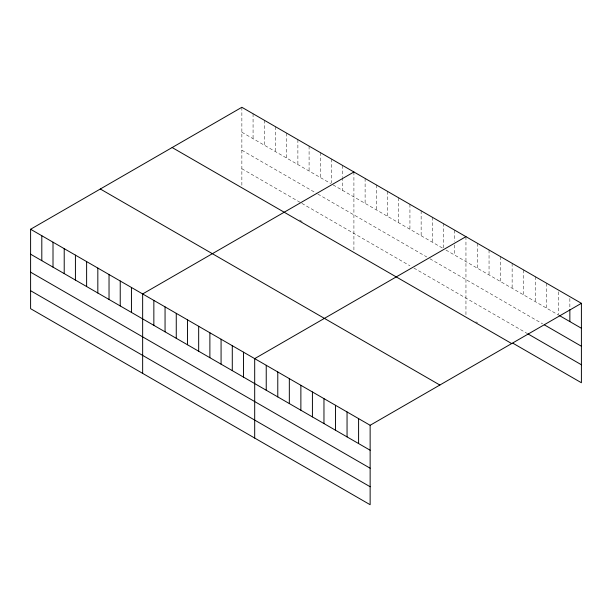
<?xml version="1.0" encoding="UTF-8"?>
<svg xmlns="http://www.w3.org/2000/svg" width="612" height="612" viewBox="0 0 612 612"><rect width="100%" height="100%" fill="white"/><g stroke="black" fill="none" stroke-linecap="round" stroke-linejoin="round"><path stroke-width="0.46" stroke-dasharray="3.06 2.29" d="M241.862 132.223L330.702 183.516M333.104 184.9L443.547 248.671L443.547 223.724M445.949 250.056L558.312 314.928L558.312 289.981M241.862 150.208L317.093 193.644M317.896 194.103L426.74 256.948M429.945 258.792L542.645 323.863M241.862 168.736L301.089 202.924M301.892 203.391L409.933 265.769M413.934 268.079L526.978 333.341M299.49 219.983L302.688 221.835M475.853 321.805L477.505 322.761M569.856 298.495L569.856 308.655M546.768 283.318L546.768 308.264M535.225 276.655L535.225 301.594M523.681 269.984L523.681 294.93M512.137 263.321L512.137 288.267M500.593 256.658L500.593 281.604M489.049 249.994L489.049 274.933M477.505 243.331L477.505 268.27M465.954 236.66L465.954 316.098M454.754 230.196L454.754 241.281M454.754 244.976L454.754 255.135M432.34 217.252L432.34 242.199M421.14 210.788L421.14 235.727M409.933 204.316L409.933 229.263M398.726 197.852L398.726 222.791M387.526 191.38L387.526 216.319M376.319 184.908L376.319 209.855M365.112 178.444L365.112 203.383M353.912 171.972L353.912 250.507M342.705 165.5L342.705 176.593M342.705 177.511L342.705 190.447M331.497 159.036L331.497 183.057M320.298 152.564L320.298 177.511M309.091 146.1L309.091 171.039M297.883 139.628L297.883 164.574M286.684 133.156L286.684 158.103M275.477 126.692L275.477 151.631M264.269 120.22L264.269 145.166M253.07 113.755L253.07 138.695M241.862 107.284L241.862 186.714"/><path stroke-width="0.92" d="M30.6 229.255L370.138 425.286L370.138 504.716L30.6 308.685L30.6 229.255L241.862 107.284L581.4 303.315L581.4 382.745L512.955 343.233M353.912 171.972L142.65 293.944L142.65 373.374M465.954 236.66L254.691 358.632L254.691 438.07M370.138 425.286L581.4 303.315M559.139 315.402L581.4 328.254M544.29 324.811L581.4 346.239M527.804 333.815L581.4 364.767M172.148 147.53L511.686 343.562M100.314 189.001L439.852 385.032M30.6 254.194L370.138 450.225M30.6 272.179L370.138 468.211M30.6 290.708L370.138 486.739M569.856 309.58L569.856 321.591M358.594 418.616L358.594 443.562M347.05 411.952L347.05 436.899M335.506 405.289L335.506 430.236M323.962 398.626L323.962 423.565M312.418 391.963L312.418 416.902M300.875 385.292L300.875 410.239M289.331 378.629L289.331 403.576M277.779 371.966L277.779 396.905M266.235 365.303L266.235 390.242M243.492 352.168L243.492 377.107M232.285 345.696L232.285 370.642M221.077 339.224L221.077 364.171M209.878 332.76L209.878 357.699M198.671 326.288L198.671 351.234M187.463 319.824L187.463 344.763M176.264 313.352L176.264 338.298M165.056 306.88L165.056 331.826M153.849 300.416L153.849 325.355M131.442 287.472L131.442 312.418M120.235 281.007L120.235 305.946M109.035 274.536L109.035 299.482M97.828 268.071L97.828 293.01M86.621 261.599L86.621 286.546M75.421 255.127L75.421 280.074M64.214 248.663L64.214 273.602M53.007 242.191L53.007 267.138M41.807 235.727L41.807 260.666"/></g></svg>
